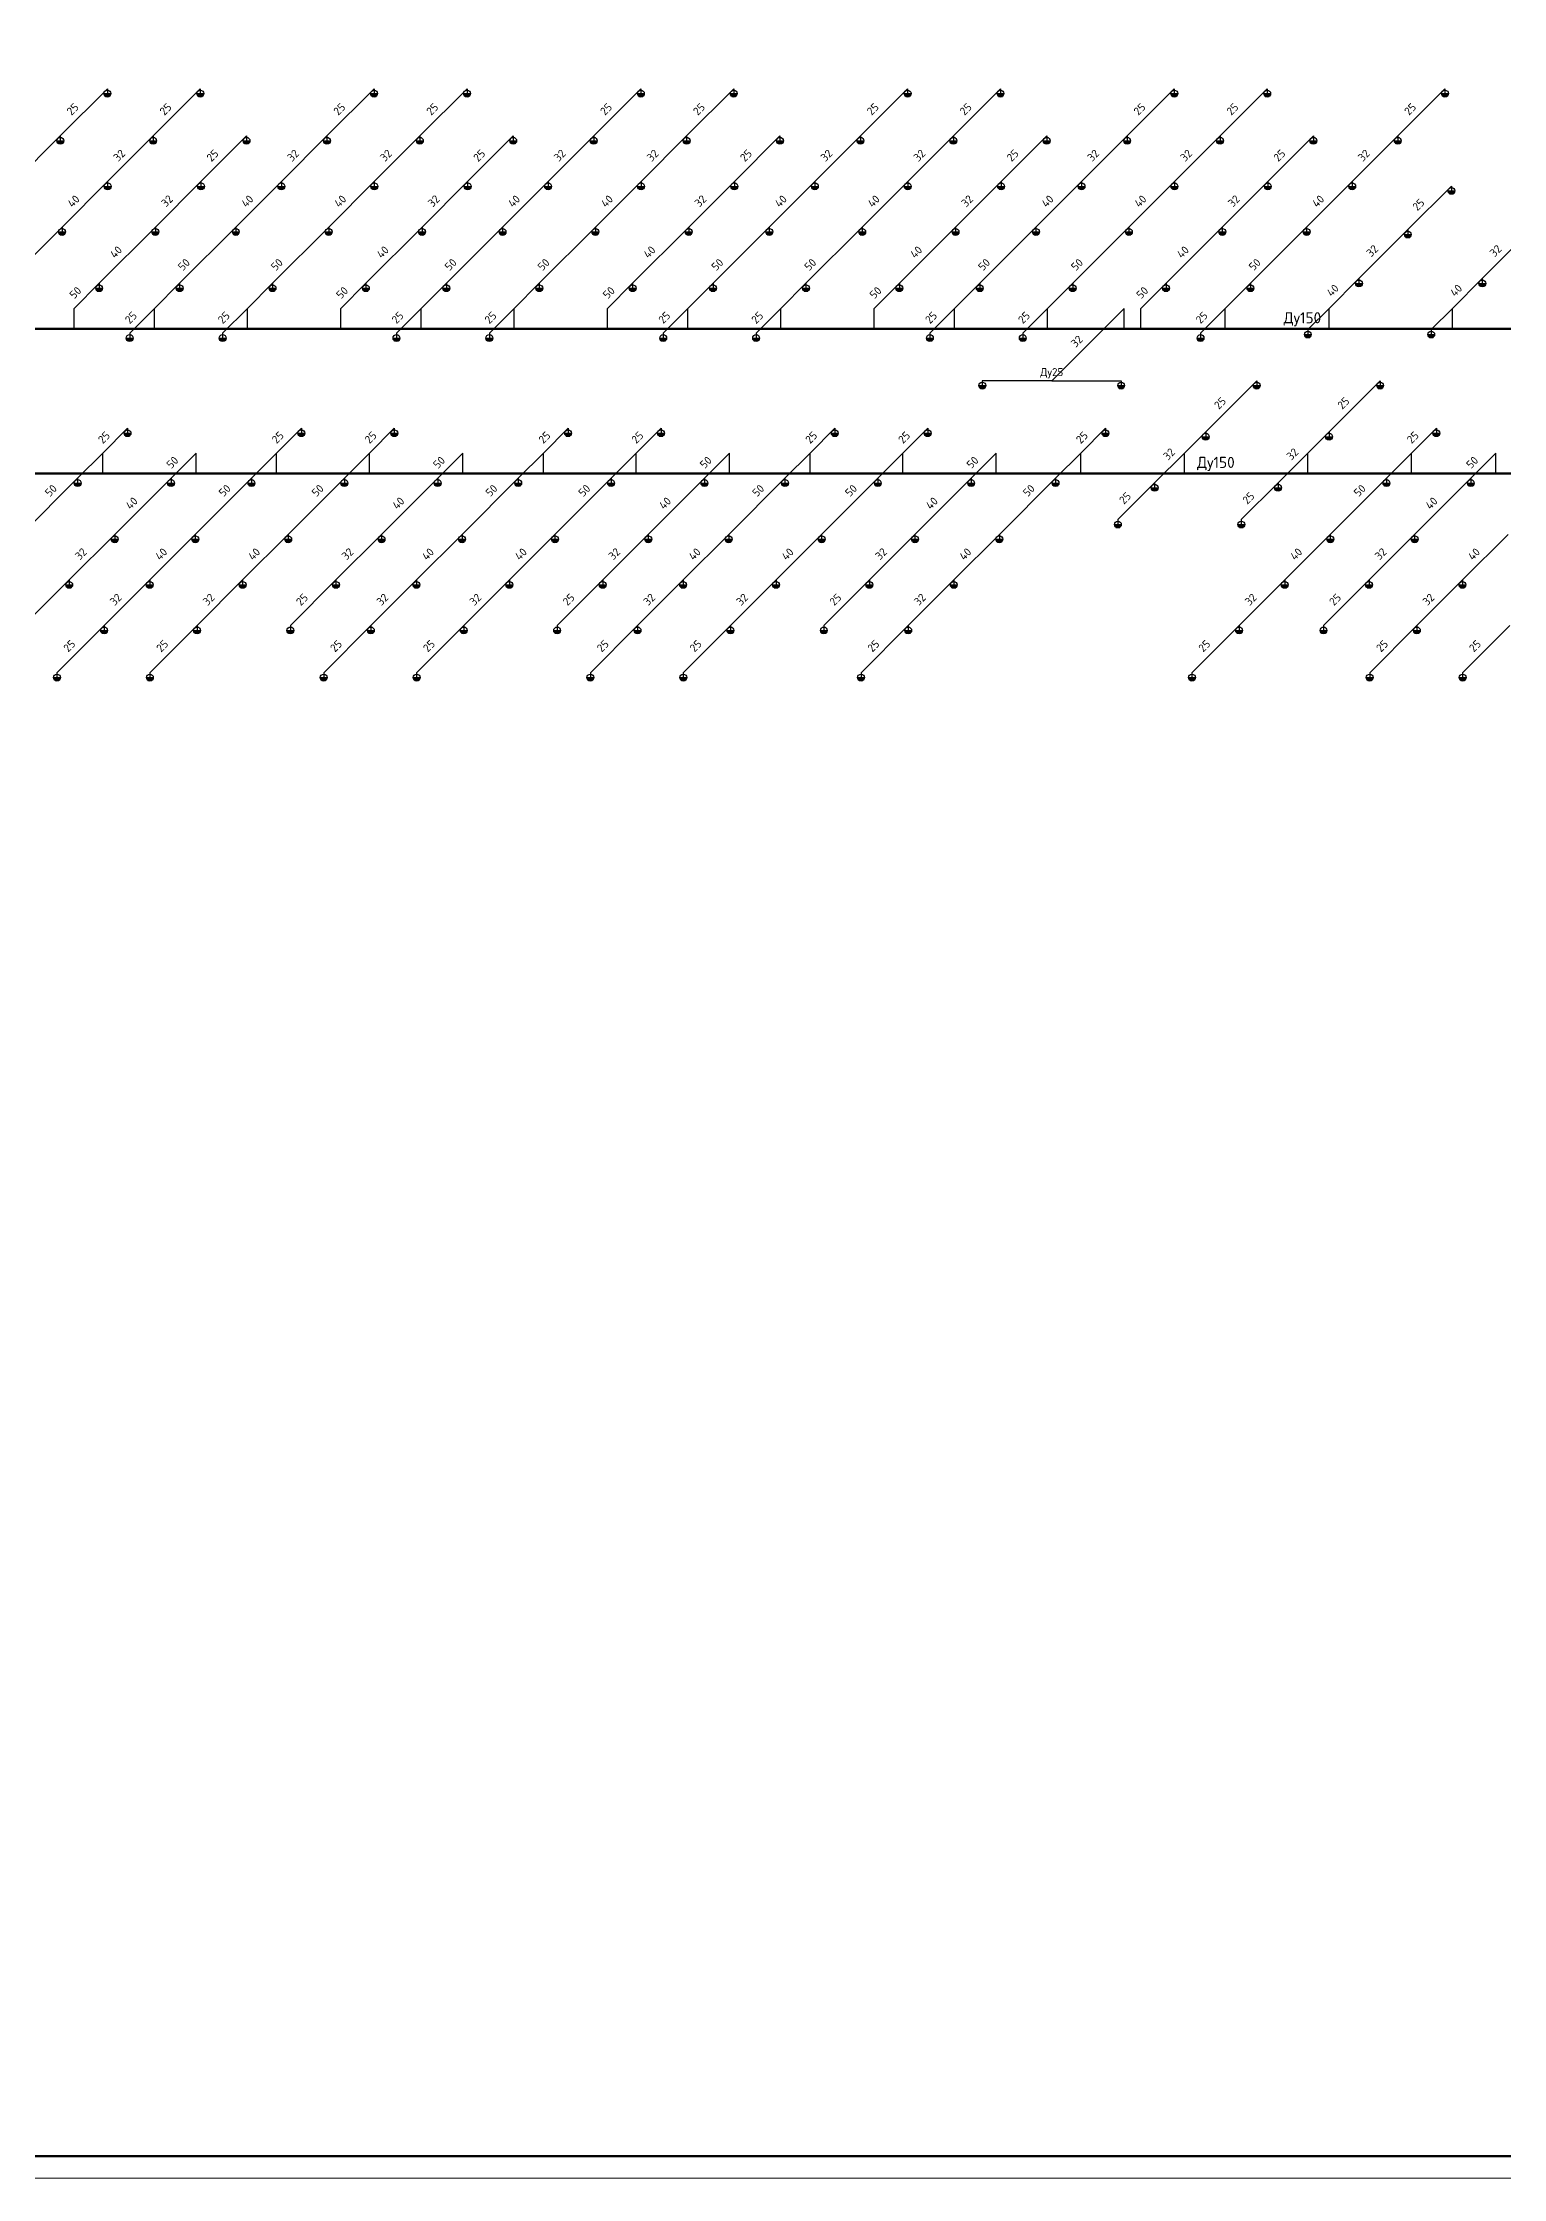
# Model space of a CAD drawing. Header units: millimetres. Extents: x 0 to 2118900, y -20000 to 84100.
# Drawn here: x 1230373 to 1263229, y 0 to 48034 of the extents above; entities that cross this region are included whole.
import ezdxf
from ezdxf.enums import TextEntityAlignment as Align

# ---------------------------------------------------------------- set-up
doc = ezdxf.new("R2010")
doc.units = ezdxf.units.MM
for name, color, linetype, lineweight in [('ПТ_В21', 1, 'Continuous', 50), ('ПТ_В21_расп', 1, 'Continuous', 30), ('ПТ_оросители', 7, 'Continuous', 25), ('ПТ_рамка', 7, 'Continuous', 50), ('ПТ_рамка_тонк', 7, 'Continuous', 18), ('ПТ_текст', 7, 'Continuous', 18)]:
    doc.layers.add(name, color=color, linetype=linetype, lineweight=lineweight)
doc.styles.add('ПТ', font='isocpeur.ttf')

# ---------------------------------------------------------------- blocks, each defined once
blk = doc.blocks.new('SPR_DN')
for p, q in [((-1.1, 0), (1.1, 0)), ((-1.08, -0.18), (1.08, -0.18)), ((-1.04, -0.37), (1.04, -0.37)), ((-0.95, -0.55), (0.95, -0.55)), ((-0.82, -0.73), (0.82, -0.73)), ((-0.61, -0.92), (0.61, -0.92))]:
    blk.add_line(p, q)
blk.add_circle((0, 0), 1.1)

msp = doc.modelspace()

# ---------------------------------------------------------------- linework, layer by layer
at = {"layer": 'ПТ_В21'}
for p, q in [((1228977.4, 41597.4), (1231077.4, 41597.4)), ((1231077.4, 41597.4), (1232887.4, 41597.4)), ((1232887.4, 41597.4), (1234977.4, 41597.4)), ((1234977.4, 41597.4), (1237077.4, 41597.4)), ((1237077.4, 41597.4), (1238887.4, 41597.4)), ((1238887.4, 41597.4), (1240977.4, 41597.4)), ((1240977.4, 41597.4), (1243077.4, 41597.4)), ((1243077.4, 41597.4), (1244887.4, 41597.4)), ((1244887.4, 41597.4), (1246977.4, 41597.4)), ((1246977.4, 41597.4), (1249077.4, 41597.4)), ((1249077.4, 41597.4), (1250887.4, 41597.4)), ((1250887.4, 41597.4), (1252977.4, 41597.4)), ((1252977.4, 41597.4), (1254697.4, 41597.4)), ((1254697.4, 41597.4), (1255077.4, 41597.4)), ((1255077.4, 41597.4), (1256975.4, 41597.4)), ((1256975.4, 41597.4), (1259309.4, 41597.4)), ((1259309.4, 41597.4), (1262085.4, 41597.4)), ((1262085.4, 41597.4), (1264420.4, 41597.4)), ((1229634.7, 38344.7), (1231724.7, 38344.7)), ((1231724.7, 38344.7), (1233824.7, 38344.7)), ((1233824.7, 38344.7), (1235634.7, 38344.7)), ((1235634.7, 38344.7), (1237724.7, 38344.7)), ((1237724.7, 38344.7), (1239824.7, 38344.7)), ((1239824.7, 38344.7), (1241634.7, 38344.7)), ((1241634.7, 38344.7), (1243724.7, 38344.7)), ((1243724.7, 38344.7), (1245824.7, 38344.7)), ((1245824.7, 38344.7), (1247634.7, 38344.7)), ((1247634.7, 38344.7), (1249724.7, 38344.7)), ((1249724.7, 38344.7), (1251824.7, 38344.7)), ((1251824.7, 38344.7), (1253722.7, 38344.7)), ((1253722.7, 38344.7), (1256056.7, 38344.7)), ((1256056.7, 38344.7), (1258832.7, 38344.7)), ((1258832.7, 38344.7), (1261166.7, 38344.7)), ((1261166.7, 38344.7), (1263064.7, 38344.7)), ((1263064.7, 38344.7), (1265164.7, 38344.7))]:
    msp.add_line(p, q, dxfattribs=at)
at = {"layer": 'ПТ_В21_расп'}
for p, q in [((1230767.7, 45937.7), (1231828.3, 46998.3)), ((1231828.3, 46998.3), (1231828.3, 46888.3)), ((1232857.7, 45937.7), (1233918.3, 46998.3)), ((1233918.3, 46998.3), (1233918.3, 46888.3)), ((1236767.7, 45937.7), (1237828.3, 46998.3)), ((1237828.3, 46998.3), (1237828.3, 46888.3)), ((1238857.7, 45937.7), (1239918.3, 46998.3)), ((1239918.3, 46998.3), (1239918.3, 46888.3)), ((1242767.7, 45937.7), (1243828.3, 46998.3)), ((1243828.3, 46998.3), (1243828.3, 46888.3)), ((1244857.7, 45937.7), (1245918.3, 46998.3)), ((1245918.3, 46998.3), (1245918.3, 46888.3)), ((1248767.7, 45937.7), (1249828.3, 46998.3)), ((1249828.3, 46998.3), (1249828.3, 46888.3)), ((1250857.7, 45937.7), (1251918.3, 46998.3)), ((1251918.3, 46998.3), (1251918.3, 46888.3)), ((1254767.7, 45937.7), (1255828.3, 46998.3)), ((1255828.3, 46998.3), (1255828.3, 46888.3)), ((1256857.7, 45937.7), (1257918.3, 46998.3)), ((1257918.3, 46998.3), (1257918.3, 46888.3)), ((1260855.7, 45937.7), (1261916.3, 46998.3)), ((1261916.3, 46998.3), (1261916.3, 46888.3)), ((1229742.4, 44912.4), (1230767.7, 45937.7)), ((1230767.7, 45937.7), (1230767.7, 45827.7)), ((1231832.4, 44912.4), (1232857.7, 45937.7)), ((1232857.7, 45937.7), (1232857.7, 45827.7)), ((1233932.4, 44912.4), (1234957.7, 45937.7)), ((1234957.7, 45937.7), (1234957.7, 45827.7)), ((1235742.4, 44912.4), (1236767.7, 45937.7)), ((1236767.7, 45937.7), (1236767.7, 45827.7)), ((1237832.4, 44912.4), (1238857.7, 45937.7)), ((1238857.7, 45937.7), (1238857.7, 45827.7)), ((1239932.4, 44912.4), (1240957.7, 45937.7)), ((1240957.7, 45937.7), (1240957.7, 45827.7)), ((1241742.4, 44912.4), (1242767.7, 45937.7)), ((1242767.7, 45937.7), (1242767.7, 45827.7)), ((1243832.4, 44912.4), (1244857.7, 45937.7)), ((1244857.7, 45937.7), (1244857.7, 45827.7)), ((1245932.4, 44912.4), (1246957.7, 45937.7)), ((1246957.7, 45937.7), (1246957.7, 45827.7)), ((1247742.4, 44912.4), (1248767.7, 45937.7)), ((1248767.7, 45937.7), (1248767.7, 45827.7)), ((1249832.4, 44912.4), (1250857.7, 45937.7)), ((1250857.7, 45937.7), (1250857.7, 45827.7)), ((1251932.4, 44912.4), (1252957.7, 45937.7)), ((1252957.7, 45937.7), (1252957.7, 45827.7)), ((1253742.4, 44912.4), (1254767.7, 45937.7)), ((1254767.7, 45937.7), (1254767.7, 45827.7)), ((1255832.4, 44912.4), (1256857.7, 45937.7)), ((1256857.7, 45937.7), (1256857.7, 45827.7)), ((1257932.4, 44912.4), (1258957.7, 45937.7)), ((1258957.7, 45937.7), (1258957.7, 45827.7)), ((1259830.4, 44912.4), (1260855.7, 45937.7)), ((1260855.7, 45937.7), (1260855.7, 45827.7)), ((1230807.1, 43887.1), (1231832.4, 44912.4)), ((1231832.4, 44912.4), (1231832.4, 44802.4)), ((1232907.1, 43887.1), (1233932.4, 44912.4)), ((1233932.4, 44912.4), (1233932.4, 44802.4)), ((1234717.1, 43887.1), (1235742.4, 44912.4)), ((1235742.4, 44912.4), (1235742.4, 44802.4)), ((1236807.1, 43887.1), (1237832.4, 44912.4)), ((1237832.4, 44912.4), (1237832.4, 44802.4)), ((1238907.1, 43887.1), (1239932.4, 44912.4)), ((1239932.4, 44912.4), (1239932.4, 44802.4)), ((1240717.1, 43887.1), (1241742.4, 44912.4)), ((1241742.4, 44912.4), (1241742.4, 44802.4)), ((1242807.1, 43887.1), (1243832.4, 44912.4)), ((1243832.4, 44912.4), (1243832.4, 44802.4)), ((1244907.1, 43887.1), (1245932.4, 44912.4)), ((1245932.4, 44912.4), (1245932.4, 44802.4)), ((1246717.1, 43887.1), (1247742.4, 44912.4)), ((1247742.4, 44912.4), (1247742.4, 44802.4)), ((1248807.1, 43887.1), (1249832.4, 44912.4)), ((1249832.4, 44912.4), (1249832.4, 44802.4)), ((1250907.1, 43887.1), (1251932.4, 44912.4)), ((1251932.4, 44912.4), (1251932.4, 44802.4)), ((1252717.1, 43887.1), (1253742.4, 44912.4)), ((1253742.4, 44912.4), (1253742.4, 44802.4)), ((1254807.1, 43887.1), (1255832.4, 44912.4)), ((1255832.4, 44912.4), (1255832.4, 44802.4)), ((1256907.1, 43887.1), (1257932.4, 44912.4)), ((1257932.4, 44912.4), (1257932.4, 44802.4)), ((1258805.1, 43887.1), (1259830.4, 44912.4)), ((1259830.4, 44912.4), (1259830.4, 44802.4)), ((1261081.4, 43829.4), (1262062.9, 44810.9)), ((1262062.9, 44810.9), (1262062.9, 44700.9)), ((1229543.1, 42623.1), (1230807.1, 43887.1)), ((1230807.1, 43887.1), (1230807.1, 43777.1)), ((1231643.1, 42623.1), (1232907.1, 43887.1)), ((1232907.1, 43887.1), (1232907.1, 43777.1)), ((1233453.1, 42623.1), (1234717.1, 43887.1)), ((1234717.1, 43887.1), (1234717.1, 43777.1)), ((1235543.1, 42623.1), (1236807.1, 43887.1)), ((1236807.1, 43887.1), (1236807.1, 43777.1)), ((1237643.1, 42623.1), (1238907.1, 43887.1)), ((1238907.1, 43887.1), (1238907.1, 43777.1)), ((1239453.1, 42623.1), (1240717.1, 43887.1)), ((1240717.1, 43887.1), (1240717.1, 43777.1)), ((1241543.1, 42623.1), (1242807.1, 43887.1)), ((1242807.1, 43887.1), (1242807.1, 43777.1)), ((1243643.1, 42623.1), (1244907.1, 43887.1)), ((1244907.1, 43887.1), (1244907.1, 43777.1)), ((1245453.1, 42623.1), (1246717.1, 43887.1)), ((1246717.1, 43887.1), (1246717.1, 43777.1)), ((1247543.1, 42623.1), (1248807.1, 43887.1)), ((1248807.1, 43887.1), (1248807.1, 43777.1)), ((1249643.1, 42623.1), (1250907.1, 43887.1)), ((1250907.1, 43887.1), (1250907.1, 43777.1)), ((1251453.1, 42623.1), (1252717.1, 43887.1)), ((1252717.1, 43887.1), (1252717.1, 43777.1)), ((1253543.1, 42623.1), (1254807.1, 43887.1)), ((1254807.1, 43887.1), (1254807.1, 43777.1)), ((1255643.1, 42623.1), (1256907.1, 43887.1)), ((1256907.1, 43887.1), (1256907.1, 43777.1)), ((1257541.1, 42623.1), (1258805.1, 43887.1)), ((1258805.1, 43887.1), (1258805.1, 43777.1)), ((1259981.2, 42729.2), (1261081.4, 43829.4)), ((1261081.4, 43829.4), (1261081.4, 43719.4)), ((1262757.2, 42729.2), (1263857.4, 43829.4)), ((1231077.4, 42057.4), (1231643.1, 42623.1)), ((1231643.1, 42623.1), (1231643.1, 42513.1)), ((1232887.4, 42057.4), (1233453.1, 42623.1)), ((1233453.1, 42623.1), (1233453.1, 42513.1)), ((1234977.4, 42057.4), (1235543.1, 42623.1)), ((1235543.1, 42623.1), (1235543.1, 42513.1)), ((1237077.4, 42057.4), (1237643.1, 42623.1)), ((1237643.1, 42623.1), (1237643.1, 42513.1)), ((1238887.4, 42057.4), (1239453.1, 42623.1)), ((1239453.1, 42623.1), (1239453.1, 42513.1)), ((1240977.4, 42057.4), (1241543.1, 42623.1)), ((1241543.1, 42623.1), (1241543.1, 42513.1)), ((1243077.4, 42057.4), (1243643.1, 42623.1)), ((1243643.1, 42623.1), (1243643.1, 42513.1)), ((1244887.4, 42057.4), (1245453.1, 42623.1)), ((1245453.1, 42623.1), (1245453.1, 42513.1)), ((1246977.4, 42057.4), (1247543.1, 42623.1)), ((1247543.1, 42623.1), (1247543.1, 42513.1)), ((1249077.4, 42057.4), (1249643.1, 42623.1)), ((1249643.1, 42623.1), (1249643.1, 42513.1)), ((1250887.4, 42057.4), (1251453.1, 42623.1)), ((1251453.1, 42623.1), (1251453.1, 42513.1)), ((1252977.4, 42057.4), (1253543.1, 42623.1)), ((1253543.1, 42623.1), (1253543.1, 42513.1)), ((1255077.4, 42057.4), (1255643.1, 42623.1)), ((1255643.1, 42623.1), (1255643.1, 42513.1)), ((1256975.4, 42057.4), (1257541.1, 42623.1)), ((1257541.1, 42623.1), (1257541.1, 42513.1)), ((1259309.4, 42057.4), (1259981.2, 42729.2)), ((1259981.2, 42729.2), (1259981.2, 42619.2)), ((1262085.4, 42057.4), (1262757.2, 42729.2)), ((1262757.2, 42729.2), (1262757.2, 42619.2)), ((1231077.4, 41597.4), (1231077.4, 42057.4)), ((1232887.4, 42057.4), (1232330.6, 41500.6)), ((1232887.4, 41597.4), (1232887.4, 42057.4)), ((1234977.4, 42057.4), (1234420.6, 41500.6)), ((1234977.4, 41597.4), (1234977.4, 42057.4)), ((1237077.4, 41597.4), (1237077.4, 42057.4)), ((1238887.4, 42057.4), (1238330.6, 41500.6)), ((1238887.4, 41597.4), (1238887.4, 42057.4)), ((1240977.4, 42057.4), (1240420.6, 41500.6)), ((1240977.4, 41597.4), (1240977.4, 42057.4)), ((1243077.4, 41597.4), (1243077.4, 42057.4)), ((1244887.4, 42057.4), (1244330.6, 41500.6)), ((1244887.4, 41597.4), (1244887.4, 42057.4)), ((1246977.4, 42057.4), (1246420.6, 41500.6)), ((1246977.4, 41597.4), (1246977.4, 42057.4)), ((1249077.4, 41597.4), (1249077.4, 42057.4)), ((1250887.4, 42057.4), (1250330.6, 41500.6)), ((1250887.4, 41597.4), (1250887.4, 42057.4)), ((1252977.4, 42057.4), (1252420.6, 41500.6)), ((1252977.4, 41597.4), (1252977.4, 42057.4)), ((1254697.4, 42057.4), (1253071.1, 40431.1)), ((1254697.4, 41597.4), (1254697.4, 42057.4)), ((1255077.4, 41597.4), (1255077.4, 42057.4)), ((1256975.4, 42057.4), (1256418.6, 41500.6)), ((1256975.4, 41597.4), (1256975.4, 42057.4)), ((1259309.4, 42057.4), (1258832.1, 41580.1)), ((1259309.4, 41597.4), (1259309.4, 42057.4)), ((1262085.4, 42057.4), (1261608.1, 41580.1)), ((1262085.4, 41597.4), (1262085.4, 42057.4)), ((1232330.6, 41500.6), (1232330.6, 41390.6)), ((1234420.6, 41500.6), (1234420.6, 41390.6)), ((1238330.6, 41500.6), (1238330.6, 41390.6)), ((1240420.6, 41500.6), (1240420.6, 41390.6)), ((1244330.6, 41500.6), (1244330.6, 41390.6)), ((1246420.6, 41500.6), (1246420.6, 41390.6)), ((1250330.6, 41500.6), (1250330.6, 41390.6)), ((1252420.6, 41500.6), (1252420.6, 41390.6)), ((1256418.6, 41500.6), (1256418.6, 41390.6)), ((1258832.1, 41580.1), (1258832.1, 41470.1)), ((1261608.1, 41580.1), (1261608.1, 41470.1)), ((1253071.1, 40431.1), (1251509.1, 40431.1)), ((1251509.1, 40431.1), (1251509.1, 40321.1)), ((1253071.1, 40431.1), (1254633.1, 40431.1)), ((1254633.1, 40431.1), (1254633.1, 40321.1)), ((1256534, 39282), (1257683.1, 40431.1)), ((1257683.1, 40431.1), (1257683.1, 40321.1)), ((1259310, 39282), (1260459.1, 40431.1)), ((1260459.1, 40431.1), (1260459.1, 40321.1)), ((1231724.7, 38804.7), (1232281.6, 39361.6)), ((1232281.6, 39361.6), (1232281.6, 39251.6)), ((1235634.7, 38804.7), (1236191.6, 39361.6)), ((1236191.6, 39361.6), (1236191.6, 39251.6)), ((1237724.7, 38804.7), (1238281.6, 39361.6)), ((1238281.6, 39361.6), (1238281.6, 39251.6)), ((1241634.7, 38804.7), (1242191.6, 39361.6)), ((1242191.6, 39361.6), (1242191.6, 39251.6)), ((1243724.7, 38804.7), (1244281.6, 39361.6)), ((1244281.6, 39361.6), (1244281.6, 39251.6)), ((1247634.7, 38804.7), (1248191.6, 39361.6)), ((1248191.6, 39361.6), (1248191.6, 39251.6)), ((1249724.7, 38804.7), (1250281.6, 39361.6)), ((1250281.6, 39361.6), (1250281.6, 39251.6)), ((1253722.7, 38804.7), (1254279.6, 39361.6)), ((1254279.6, 39361.6), (1254279.6, 39251.6)), ((1256056.7, 38804.7), (1256534, 39282)), ((1256534, 39282), (1256534, 39172)), ((1258832.7, 38804.7), (1259310, 39282)), ((1259310, 39282), (1259310, 39172)), ((1261166.7, 38804.7), (1261723.6, 39361.6)), ((1261723.6, 39361.6), (1261723.6, 39251.6)), ((1231724.7, 38804.7), (1231159, 38239)), ((1231724.7, 38344.7), (1231724.7, 38804.7)), ((1233824.7, 38804.7), (1233259, 38239)), ((1233824.7, 38344.7), (1233824.7, 38804.7)), ((1235634.7, 38804.7), (1235069, 38239)), ((1235634.7, 38344.7), (1235634.7, 38804.7)), ((1237724.7, 38804.7), (1237159, 38239)), ((1237724.7, 38344.7), (1237724.7, 38804.7)), ((1239824.7, 38804.7), (1239259, 38239)), ((1239824.7, 38344.7), (1239824.7, 38804.7)), ((1241634.7, 38804.7), (1241069, 38239)), ((1241634.7, 38344.7), (1241634.7, 38804.7)), ((1243724.7, 38804.7), (1243159, 38239)), ((1243724.7, 38344.7), (1243724.7, 38804.7)), ((1245824.7, 38804.7), (1245259, 38239)), ((1245824.7, 38344.7), (1245824.7, 38804.7)), ((1247634.7, 38804.7), (1247069, 38239)), ((1247634.7, 38344.7), (1247634.7, 38804.7)), ((1249724.7, 38804.7), (1249159, 38239)), ((1249724.7, 38344.7), (1249724.7, 38804.7)), ((1251824.7, 38804.7), (1251259, 38239)), ((1251824.7, 38344.7), (1251824.7, 38804.7)), ((1253722.7, 38804.7), (1253157, 38239)), ((1253722.7, 38344.7), (1253722.7, 38804.7)), ((1256056.7, 38804.7), (1255385, 38133)), ((1256056.7, 38344.7), (1256056.7, 38804.7)), ((1258832.7, 38804.7), (1258161, 38133)), ((1258832.7, 38344.7), (1258832.7, 38804.7)), ((1261166.7, 38804.7), (1260601, 38239)), ((1261166.7, 38344.7), (1261166.7, 38804.7)), ((1263064.7, 38804.7), (1262499, 38239)), ((1263064.7, 38344.7), (1263064.7, 38804.7)), ((1231159, 38239), (1229895.1, 36975.1)), ((1231159, 38239), (1231159, 38129)), ((1233259, 38239), (1231995.1, 36975.1)), ((1233259, 38239), (1233259, 38129)), ((1235069, 38239), (1233805.1, 36975.1)), ((1235069, 38239), (1235069, 38129)), ((1237159, 38239), (1235895.1, 36975.1)), ((1237159, 38239), (1237159, 38129)), ((1239259, 38239), (1237995.1, 36975.1)), ((1239259, 38239), (1239259, 38129)), ((1241069, 38239), (1239805.1, 36975.1)), ((1241069, 38239), (1241069, 38129)), ((1243159, 38239), (1241895.1, 36975.1)), ((1243159, 38239), (1243159, 38129)), ((1245259, 38239), (1243995.1, 36975.1)), ((1245259, 38239), (1245259, 38129)), ((1247069, 38239), (1245805.1, 36975.1)), ((1247069, 38239), (1247069, 38129)), ((1249159, 38239), (1247895.1, 36975.1)), ((1249159, 38239), (1249159, 38129)), ((1251259, 38239), (1249995.1, 36975.1)), ((1251259, 38239), (1251259, 38129)), ((1253157, 38239), (1251893.1, 36975.1)), ((1253157, 38239), (1253157, 38129)), ((1255385, 38133), (1254559.4, 37307.4)), ((1255385, 38133), (1255385, 38023)), ((1258161, 38133), (1257335.4, 37307.4)), ((1258161, 38133), (1258161, 38023)), ((1260601, 38239), (1259337.1, 36975.1)), ((1260601, 38239), (1260601, 38129)), ((1262499, 38239), (1261235.1, 36975.1)), ((1262499, 38239), (1262499, 38129)), ((1254559.4, 37307.4), (1254559.4, 37197.4)), ((1257335.4, 37307.4), (1257335.4, 37197.4)), ((1231995.1, 36975.1), (1230969.8, 35949.8)), ((1231995.1, 36975.1), (1231995.1, 36865.1)), ((1233805.1, 36975.1), (1232779.8, 35949.8)), ((1233805.1, 36975.1), (1233805.1, 36865.1)), ((1235895.1, 36975.1), (1234869.8, 35949.8)), ((1235895.1, 36975.1), (1235895.1, 36865.1)), ((1237995.1, 36975.1), (1236969.8, 35949.8)), ((1237995.1, 36975.1), (1237995.1, 36865.1)), ((1239805.1, 36975.1), (1238779.8, 35949.8)), ((1239805.1, 36975.1), (1239805.1, 36865.1)), ((1241895.1, 36975.1), (1240869.8, 35949.8)), ((1241895.1, 36975.1), (1241895.1, 36865.1)), ((1243995.1, 36975.1), (1242969.8, 35949.8)), ((1243995.1, 36975.1), (1243995.1, 36865.1)), ((1245805.1, 36975.1), (1244779.8, 35949.8)), ((1245805.1, 36975.1), (1245805.1, 36865.1)), ((1247895.1, 36975.1), (1246869.8, 35949.8)), ((1247895.1, 36975.1), (1247895.1, 36865.1)), ((1249995.1, 36975.1), (1248969.8, 35949.8)), ((1249995.1, 36975.1), (1249995.1, 36865.1)), ((1251893.1, 36975.1), (1250867.8, 35949.8)), ((1251893.1, 36975.1), (1251893.1, 36865.1)), ((1259337.1, 36975.1), (1258311.8, 35949.8)), ((1259337.1, 36975.1), (1259337.1, 36865.1)), ((1261235.1, 36975.1), (1260209.8, 35949.8)), ((1261235.1, 36975.1), (1261235.1, 36865.1)), ((1263335.1, 36975.1), (1262309.8, 35949.8)), ((1230969.8, 35949.8), (1229944.5, 34924.5)), ((1230969.8, 35949.8), (1230969.8, 35839.8)), ((1232779.8, 35949.8), (1231754.5, 34924.5)), ((1232779.8, 35949.8), (1232779.8, 35839.8)), ((1234869.8, 35949.8), (1233844.5, 34924.5)), ((1234869.8, 35949.8), (1234869.8, 35839.8)), ((1236969.8, 35949.8), (1235944.5, 34924.5)), ((1236969.8, 35949.8), (1236969.8, 35839.8)), ((1238779.8, 35949.8), (1237754.5, 34924.5)), ((1238779.8, 35949.8), (1238779.8, 35839.8)), ((1240869.8, 35949.8), (1239844.5, 34924.5)), ((1240869.8, 35949.8), (1240869.8, 35839.8)), ((1242969.8, 35949.8), (1241944.5, 34924.5)), ((1242969.8, 35949.8), (1242969.8, 35839.8)), ((1244779.8, 35949.8), (1243754.5, 34924.5)), ((1244779.8, 35949.8), (1244779.8, 35839.8)), ((1246869.8, 35949.8), (1245844.5, 34924.5)), ((1246869.8, 35949.8), (1246869.8, 35839.8)), ((1248969.8, 35949.8), (1247944.5, 34924.5)), ((1248969.8, 35949.8), (1248969.8, 35839.8)), ((1250867.8, 35949.8), (1249842.5, 34924.5)), ((1250867.8, 35949.8), (1250867.8, 35839.8)), ((1258311.8, 35949.8), (1257286.5, 34924.5)), ((1258311.8, 35949.8), (1258311.8, 35839.8)), ((1260209.8, 35949.8), (1259184.5, 34924.5)), ((1260209.8, 35949.8), (1260209.8, 35839.8)), ((1262309.8, 35949.8), (1261284.5, 34924.5)), ((1262309.8, 35949.8), (1262309.8, 35839.8)), ((1231754.5, 34924.5), (1230693.8, 33863.8)), ((1231754.5, 34924.5), (1231754.5, 34814.5)), ((1233844.5, 34924.5), (1232783.8, 33863.8)), ((1233844.5, 34924.5), (1233844.5, 34814.5)), ((1235944.5, 34924.5), (1235944.5, 34814.5)), ((1237754.5, 34924.5), (1236693.8, 33863.8)), ((1237754.5, 34924.5), (1237754.5, 34814.5)), ((1239844.5, 34924.5), (1238783.8, 33863.8)), ((1239844.5, 34924.5), (1239844.5, 34814.5)), ((1241944.5, 34924.5), (1241944.5, 34814.5)), ((1243754.5, 34924.5), (1242693.8, 33863.8)), ((1243754.5, 34924.5), (1243754.5, 34814.5)), ((1245844.5, 34924.5), (1244783.8, 33863.8)), ((1245844.5, 34924.5), (1245844.5, 34814.5)), ((1247944.5, 34924.5), (1247944.5, 34814.5)), ((1249842.5, 34924.5), (1248781.8, 33863.8)), ((1249842.5, 34924.5), (1249842.5, 34814.5)), ((1257286.5, 34924.5), (1256225.8, 33863.8)), ((1257286.5, 34924.5), (1257286.5, 34814.5)), ((1259184.5, 34924.5), (1259184.5, 34814.5)), ((1261284.5, 34924.5), (1260223.8, 33863.8)), ((1261284.5, 34924.5), (1261284.5, 34814.5)), ((1263374.5, 34924.5), (1262313.8, 33863.8)), ((1230693.8, 33863.8), (1230693.8, 33753.8)), ((1232783.8, 33863.8), (1232783.8, 33753.8)), ((1236693.8, 33863.8), (1236693.8, 33753.8)), ((1238783.8, 33863.8), (1238783.8, 33753.8)), ((1242693.8, 33863.8), (1242693.8, 33753.8)), ((1244783.8, 33863.8), (1244783.8, 33753.8)), ((1248781.8, 33863.8), (1248781.8, 33753.8)), ((1256225.8, 33863.8), (1256225.8, 33753.8)), ((1260223.8, 33863.8), (1260223.8, 33753.8)), ((1262313.8, 33863.8), (1262313.8, 33753.8))]:
    msp.add_line(p, q, dxfattribs=at)
at = {"layer": 'ПТ_рамка', "lineweight": 70}
msp.add_lwpolyline([(1202000, 500), (1318400, 500), (1318400, 83600), (1202000, 83600)], close=True, dxfattribs=at)
at = {"layer": 'ПТ_рамка_тонк', "lineweight": 13}
msp.add_lwpolyline([(1200000, 0), (1318900, 0), (1318900, 84100), (1200000, 84100)], close=True, dxfattribs=at)

# ---------------------------------------------------------------- block references
at = {"layer": 'ПТ_оросители', "xscale": 70, "yscale": 70}
for p in [(1231828.3, 46888.3), (1233918.3, 46888.3), (1237828.3, 46888.3), (1239918.3, 46888.3), (1243828.3, 46888.3), (1245918.3, 46888.3), (1249828.3, 46888.3), (1251918.3, 46888.3), (1255828.3, 46888.3), (1257918.3, 46888.3), (1261916.3, 46888.3), (1230767.7, 45827.7), (1232857.7, 45827.7), (1234957.7, 45827.7), (1236767.7, 45827.7), (1238857.7, 45827.7), (1240957.7, 45827.7), (1242767.7, 45827.7), (1244857.7, 45827.7), (1246957.7, 45827.7), (1248767.7, 45827.7), (1250857.7, 45827.7), (1252957.7, 45827.7), (1254767.7, 45827.7), (1256857.7, 45827.7), (1258957.7, 45827.7), (1260855.7, 45827.7), (1231832.4, 44802.4), (1233932.4, 44802.4), (1235742.4, 44802.4), (1237832.4, 44802.4), (1239932.4, 44802.4), (1241742.4, 44802.4), (1243832.4, 44802.4), (1245932.4, 44802.4), (1247742.4, 44802.4), (1249832.4, 44802.4), (1251932.4, 44802.4), (1253742.4, 44802.4), (1255832.4, 44802.4), (1257932.4, 44802.4), (1259830.4, 44802.4), (1262062.9, 44700.9), (1230807.1, 43777.1), (1232907.1, 43777.1), (1234717.1, 43777.1), (1236807.1, 43777.1), (1238907.1, 43777.1), (1240717.1, 43777.1), (1242807.1, 43777.1), (1244907.1, 43777.1), (1246717.1, 43777.1), (1248807.1, 43777.1), (1250907.1, 43777.1), (1252717.1, 43777.1), (1254807.1, 43777.1), (1256907.1, 43777.1), (1258805.1, 43777.1), (1261081.4, 43719.4), (1231643.1, 42513.1), (1233453.1, 42513.1), (1235543.1, 42513.1), (1237643.1, 42513.1), (1239453.1, 42513.1), (1241543.1, 42513.1), (1243643.1, 42513.1), (1245453.1, 42513.1), (1247543.1, 42513.1), (1249643.1, 42513.1), (1251453.1, 42513.1), (1253543.1, 42513.1), (1255643.1, 42513.1), (1257541.1, 42513.1), (1259981.2, 42619.2), (1262757.2, 42619.2), (1232330.6, 41390.6), (1234420.6, 41390.6), (1238330.6, 41390.6), (1240420.6, 41390.6), (1244330.6, 41390.6), (1246420.6, 41390.6), (1250330.6, 41390.6), (1252420.6, 41390.6), (1256418.6, 41390.6), (1258832.1, 41470.1), (1261608.1, 41470.1), (1251509.1, 40321.1), (1254633.1, 40321.1), (1257683.1, 40321.1), (1260459.1, 40321.1), (1232281.6, 39251.6), (1236191.6, 39251.6), (1238281.6, 39251.6), (1242191.6, 39251.6), (1244281.6, 39251.6), (1248191.6, 39251.6), (1250281.6, 39251.6), (1254279.6, 39251.6), (1256534, 39172), (1259310, 39172), (1261723.6, 39251.6), (1231159, 38129), (1233259, 38129), (1235069, 38129), (1237159, 38129), (1239259, 38129), (1241069, 38129), (1243159, 38129), (1245259, 38129), (1247069, 38129), (1249159, 38129), (1251259, 38129), (1253157, 38129), (1255385, 38023), (1258161, 38023), (1260601, 38129), (1262499, 38129), (1254559.4, 37197.4), (1257335.4, 37197.4), (1231995.1, 36865.1), (1233805.1, 36865.1), (1235895.1, 36865.1), (1237995.1, 36865.1), (1239805.1, 36865.1), (1241895.1, 36865.1), (1243995.1, 36865.1), (1245805.1, 36865.1), (1247895.1, 36865.1), (1249995.1, 36865.1), (1251893.1, 36865.1), (1259337.1, 36865.1), (1261235.1, 36865.1), (1230969.8, 35839.8), (1232779.8, 35839.8), (1234869.8, 35839.8), (1236969.8, 35839.8), (1238779.8, 35839.8), (1240869.8, 35839.8), (1242969.8, 35839.8), (1244779.8, 35839.8), (1246869.8, 35839.8), (1248969.8, 35839.8), (1250867.8, 35839.8), (1258311.8, 35839.8), (1260209.8, 35839.8), (1262309.8, 35839.8), (1231754.5, 34814.5), (1233844.5, 34814.5), (1235944.5, 34814.5), (1237754.5, 34814.5), (1239844.5, 34814.5), (1241944.5, 34814.5), (1243754.5, 34814.5), (1245844.5, 34814.5), (1247944.5, 34814.5), (1249842.5, 34814.5), (1257286.5, 34814.5), (1259184.5, 34814.5), (1261284.5, 34814.5), (1230693.8, 33753.8), (1232783.8, 33753.8), (1236693.8, 33753.8), (1238783.8, 33753.8), (1242693.8, 33753.8), (1244783.8, 33753.8), (1248781.8, 33753.8), (1256225.8, 33753.8), (1260223.8, 33753.8), (1262313.8, 33753.8)]:
    msp.add_blockref('SPR_DN', p, dxfattribs=at)

# ---------------------------------------------------------------- texts
at = {"layer": 'ПТ_текст', "style": 'ПТ'}
for s, p in [('25', (1231238, 46528)), ('25', (1233328, 46528)), ('25', (1237238, 46528)), ('25', (1239328, 46528)), ('25', (1243238, 46528)), ('25', (1245328, 46528)), ('25', (1249238, 46528)), ('25', (1251328, 46528)), ('25', (1255238, 46528)), ('25', (1257328, 46528)), ('25', (1261326, 46528)), ('25', (1234385, 45485)), ('25', (1240385, 45485)), ('25', (1246385, 45485)), ('25', (1252385, 45485)), ('25', (1258385, 45485)), ('32', (1232285, 45485)), ('32', (1236195, 45485)), ('32', (1238285, 45485)), ('32', (1242195, 45485)), ('32', (1244285, 45485)), ('32', (1248195, 45485)), ('32', (1250285, 45485)), ('32', (1254195, 45485)), ('32', (1256285, 45485)), ('32', (1260283, 45485)), ('40', (1231259.7, 44459.7)), ('32', (1233359.7, 44459.7)), ('40', (1235169.7, 44459.7)), ('40', (1237259.7, 44459.7)), ('32', (1239359.7, 44459.7)), ('40', (1241169.7, 44459.7)), ('40', (1243259.7, 44459.7)), ('32', (1245359.7, 44459.7)), ('40', (1247169.7, 44459.7)), ('40', (1249259.7, 44459.7)), ('32', (1251359.7, 44459.7)), ('40', (1253169.7, 44459.7)), ('40', (1255259.7, 44459.7)), ('32', (1257359.7, 44459.7)), ('40', (1259257.7, 44459.7)), ('25', (1261512.2, 44380.2)), ('40', (1232215.1, 43315.1)), ('40', (1238215.1, 43315.1)), ('40', (1244215.1, 43315.1)), ('40', (1250215.1, 43315.1)), ('40', (1256215.1, 43315.1)), ('32', (1260471.3, 43339.3)), ('32', (1263247.3, 43339.3)), ('50', (1233742.2, 43032.2)), ('50', (1235832.2, 43032.2)), ('50', (1239742.2, 43032.2)), ('50', (1241832.2, 43032.2)), ('50', (1245742.2, 43032.2)), ('50', (1247832.2, 43032.2)), ('50', (1251742.2, 43032.2)), ('50', (1253832.2, 43032.2)), ('50', (1257830.2, 43032.2)), ('50', (1231300.3, 42400.3)), ('50', (1237300.3, 42400.3)), ('50', (1243300.3, 42400.3)), ('50', (1249300.3, 42400.3)), ('50', (1255300.3, 42400.3)), ('40', (1259585.3, 42453.3)), ('40', (1262361.3, 42453.3)), ('25', (1232549, 41839)), ('25', (1234639, 41839)), ('25', (1238549, 41839)), ('25', (1240639, 41839)), ('25', (1244549, 41839)), ('25', (1246639, 41839)), ('25', (1250549, 41839)), ('25', (1252639, 41839)), ('25', (1256637, 41839)), ('32', (1253824.2, 41304.2)), ('25', (1257048.5, 39916.5)), ('25', (1259824.5, 39916.5)), ('25', (1231943.1, 39143.1)), ('25', (1235853.1, 39143.1)), ('25', (1237943.1, 39143.1)), ('25', (1241853.1, 39143.1)), ('25', (1243943.1, 39143.1)), ('25', (1247853.1, 39143.1)), ('25', (1249943.1, 39143.1)), ('25', (1253941.1, 39143.1)), ('25', (1261385.1, 39143.1)), ('50', (1233481.9, 38581.9)), ('50', (1239481.9, 38581.9)), ('50', (1245481.9, 38581.9)), ('50', (1251481.9, 38581.9)), ('32', (1255899.5, 38767.5)), ('32', (1258675.5, 38767.5)), ('50', (1262721.9, 38581.9)), ('50', (1230749.9, 37949.9)), ('50', (1234659.9, 37949.9)), ('50', (1236749.9, 37949.9)), ('50', (1240659.9, 37949.9)), ('50', (1242749.9, 37949.9)), ('50', (1246659.9, 37949.9)), ('50', (1248749.9, 37949.9)), ('50', (1252747.9, 37949.9)), ('50', (1260191.9, 37949.9)), ('40', (1232567.1, 37667.1)), ('40', (1238567.1, 37667.1)), ('40', (1244567.1, 37667.1)), ('40', (1250567.1, 37667.1)), ('25', (1254912.2, 37780.2)), ('25', (1257688.2, 37780.2)), ('40', (1261807.1, 37667.1)), ('32', (1231422.4, 36522.4)), ('40', (1233232.4, 36522.4)), ('40', (1235322.4, 36522.4)), ('32', (1237422.4, 36522.4)), ('40', (1239232.4, 36522.4)), ('40', (1241322.4, 36522.4)), ('32', (1243422.4, 36522.4)), ('40', (1245232.4, 36522.4)), ('40', (1247322.4, 36522.4)), ('32', (1249422.4, 36522.4)), ('40', (1251320.4, 36522.4)), ('40', (1258764.4, 36522.4)), ('32', (1260662.4, 36522.4)), ('40', (1262762.4, 36522.4)), ('32', (1232207.1, 35497.1)), ('32', (1234297.1, 35497.1)), ('25', (1236397.1, 35497.1)), ('32', (1238207.1, 35497.1)), ('32', (1240297.1, 35497.1)), ('25', (1242397.1, 35497.1)), ('32', (1244207.1, 35497.1)), ('32', (1246297.1, 35497.1)), ('25', (1248397.1, 35497.1)), ('32', (1250295.1, 35497.1)), ('32', (1257739.1, 35497.1)), ('25', (1259637.1, 35497.1)), ('32', (1261737.1, 35497.1)), ('25', (1231164.1, 34454.1)), ('25', (1233254.1, 34454.1)), ('25', (1237164.1, 34454.1)), ('25', (1239254.1, 34454.1)), ('25', (1243164.1, 34454.1)), ('25', (1245254.1, 34454.1)), ('25', (1249252.1, 34454.1)), ('25', (1256696.1, 34454.1)), ('25', (1260694.1, 34454.1)), ('25', (1262784.1, 34454.1))]:
    msp.add_text(s, height=180, rotation=45, dxfattribs=at).set_placement(p, align=Align.BOTTOM_RIGHT)
for s, height, p in [('Ду150', 250, (1258709.9, 41647.4)), ('Ду25', 180, (1253071.1, 40481.1)), ('Ду150', 250, (1256763.7, 38394.7))]:
    msp.add_text(s, height=height, dxfattribs=at).set_placement(p, align=Align.BOTTOM_CENTER)

doc.saveas('drawing.dxf')
